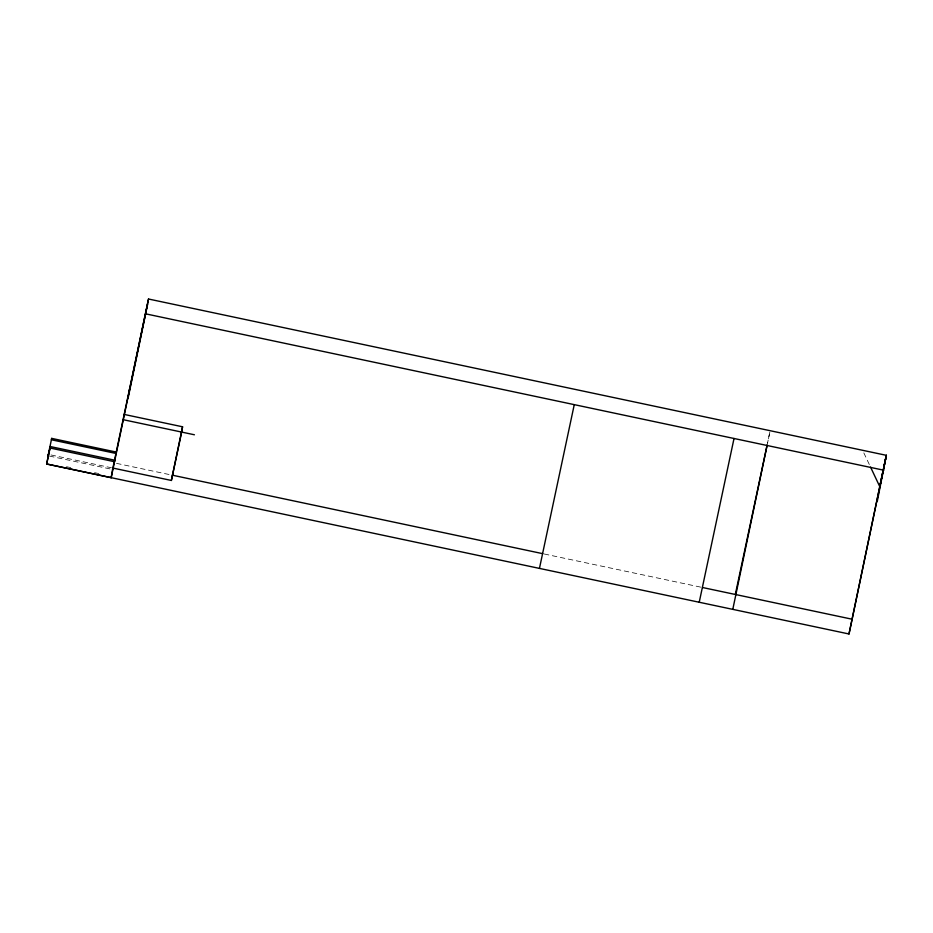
<?xml version="1.0" encoding="UTF-8"?>
<svg xmlns="http://www.w3.org/2000/svg" width="933" height="933" viewBox="0 0 933 933"><rect width="100%" height="100%" fill="white"/><g stroke="black" fill="none" stroke-linecap="round" stroke-linejoin="round"><path stroke-width="0.7" stroke-dasharray="4.67 3.5" d="M116.508 463.363L170.879 474.885M544.312 554.004L701.115 587.219M51.093 454.977L111.412 467.76M49.449 456.074L111.179 469.147M66.535 466.722L70.745 467.608M94.595 472.669L98.805 473.556M863.83 452.89L869.941 465.824M769.83 432.131L767.462 443.467L769.83 432.131"/><path stroke-width="1.4" d="M877.242 501.511L886.35 455.327L148.522 299.015L112.59 469.451M127.996 398.601L147.624 304.298M48.283 454.383L48.05 455.771L51.688 438.382L116.217 452.062L115.984 453.45L51.443 439.781L51.688 438.382M50.055 448.003L50.3 446.557L114.829 460.237L114.572 461.73L50.055 448.003L46.65 463.993L111.19 477.673L148.522 299.015M111.19 477.673L112.823 468.051L171.38 480.46L181.667 432.072L182.565 426.789L124.007 414.392M129.617 389.038L129.349 390.565M171.38 480.46L182.565 426.789M50.3 446.557L46.65 463.993L849.007 633.985L883.341 469.509M849.007 633.985L886.35 455.327L883.936 466.675M732.79 609.366L767.171 444.889L735.321 594.473M886.35 455.327L879.772 486.618L870.559 467.118M539.449 568.407L574.261 404.642M699.225 602.251L734.026 438.487M145.991 313.908L883.819 470.22M123.109 419.675L194.414 434.778M172.278 475.177L542.889 553.701M702.537 587.522L851.537 619.092"/></g></svg>
